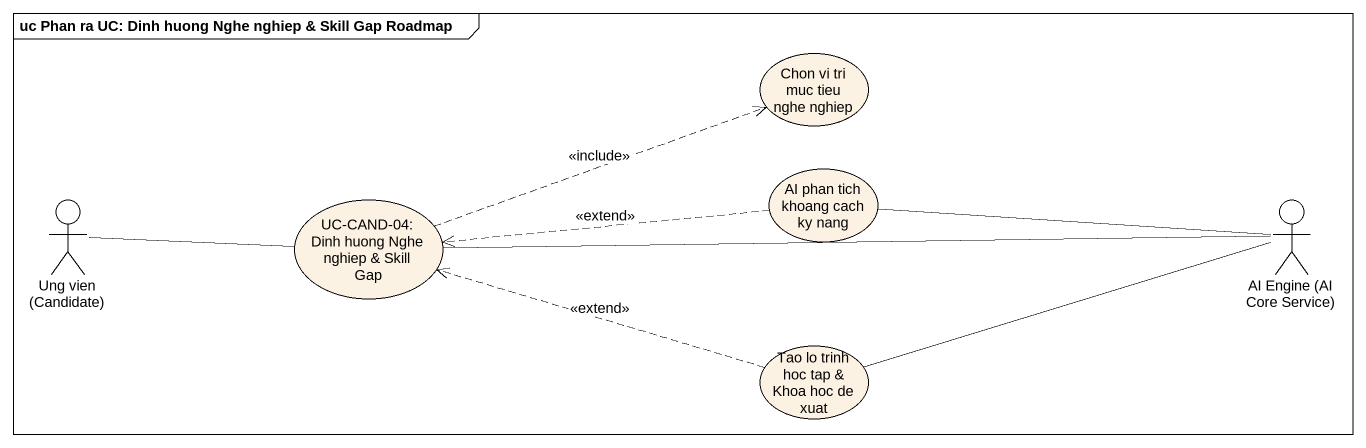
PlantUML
@startuml
mainframe uc Phan ra UC: Dinh huong Nghe nghiep & Skill Gap Roadmap
usecase "Chon vi tri muc tieu nghe nghiep" as Chon_vi_tri_muc_tieu_nghe
usecase "AI phan tich khoang cach ky nang" as AI_phan_tich_khoang_cach_ky
actor "Ung vien (Candidate)" as Ung_vien_Candidate
usecase "UC-CAND-04: Dinh huong Nghe nghiep & Skill Gap" as UC_CAND_04_Dinh_huong_Nghe
actor "AI Engine (AI Core Service)" as AI_Engine_AI_Core_Service
usecase "Tao lo trinh hoc tap & Khoa hoc de xuat" as Tao_lo_trinh_hoc_tap_Khoa
AI_phan_tich_khoang_cach_ky .left.> UC_CAND_04_Dinh_huong_Nghe : <<extend>>
Ung_vien_Candidate -right- UC_CAND_04_Dinh_huong_Nghe
UC_CAND_04_Dinh_huong_Nghe .right.> Chon_vi_tri_muc_tieu_nghe : <<include>>
AI_Engine_AI_Core_Service -left- AI_phan_tich_khoang_cach_ky
AI_Engine_AI_Core_Service -left- UC_CAND_04_Dinh_huong_Nghe
AI_Engine_AI_Core_Service -left- Tao_lo_trinh_hoc_tap_Khoa
Tao_lo_trinh_hoc_tap_Khoa .left.> UC_CAND_04_Dinh_huong_Nghe : <<extend>>
@enduml
